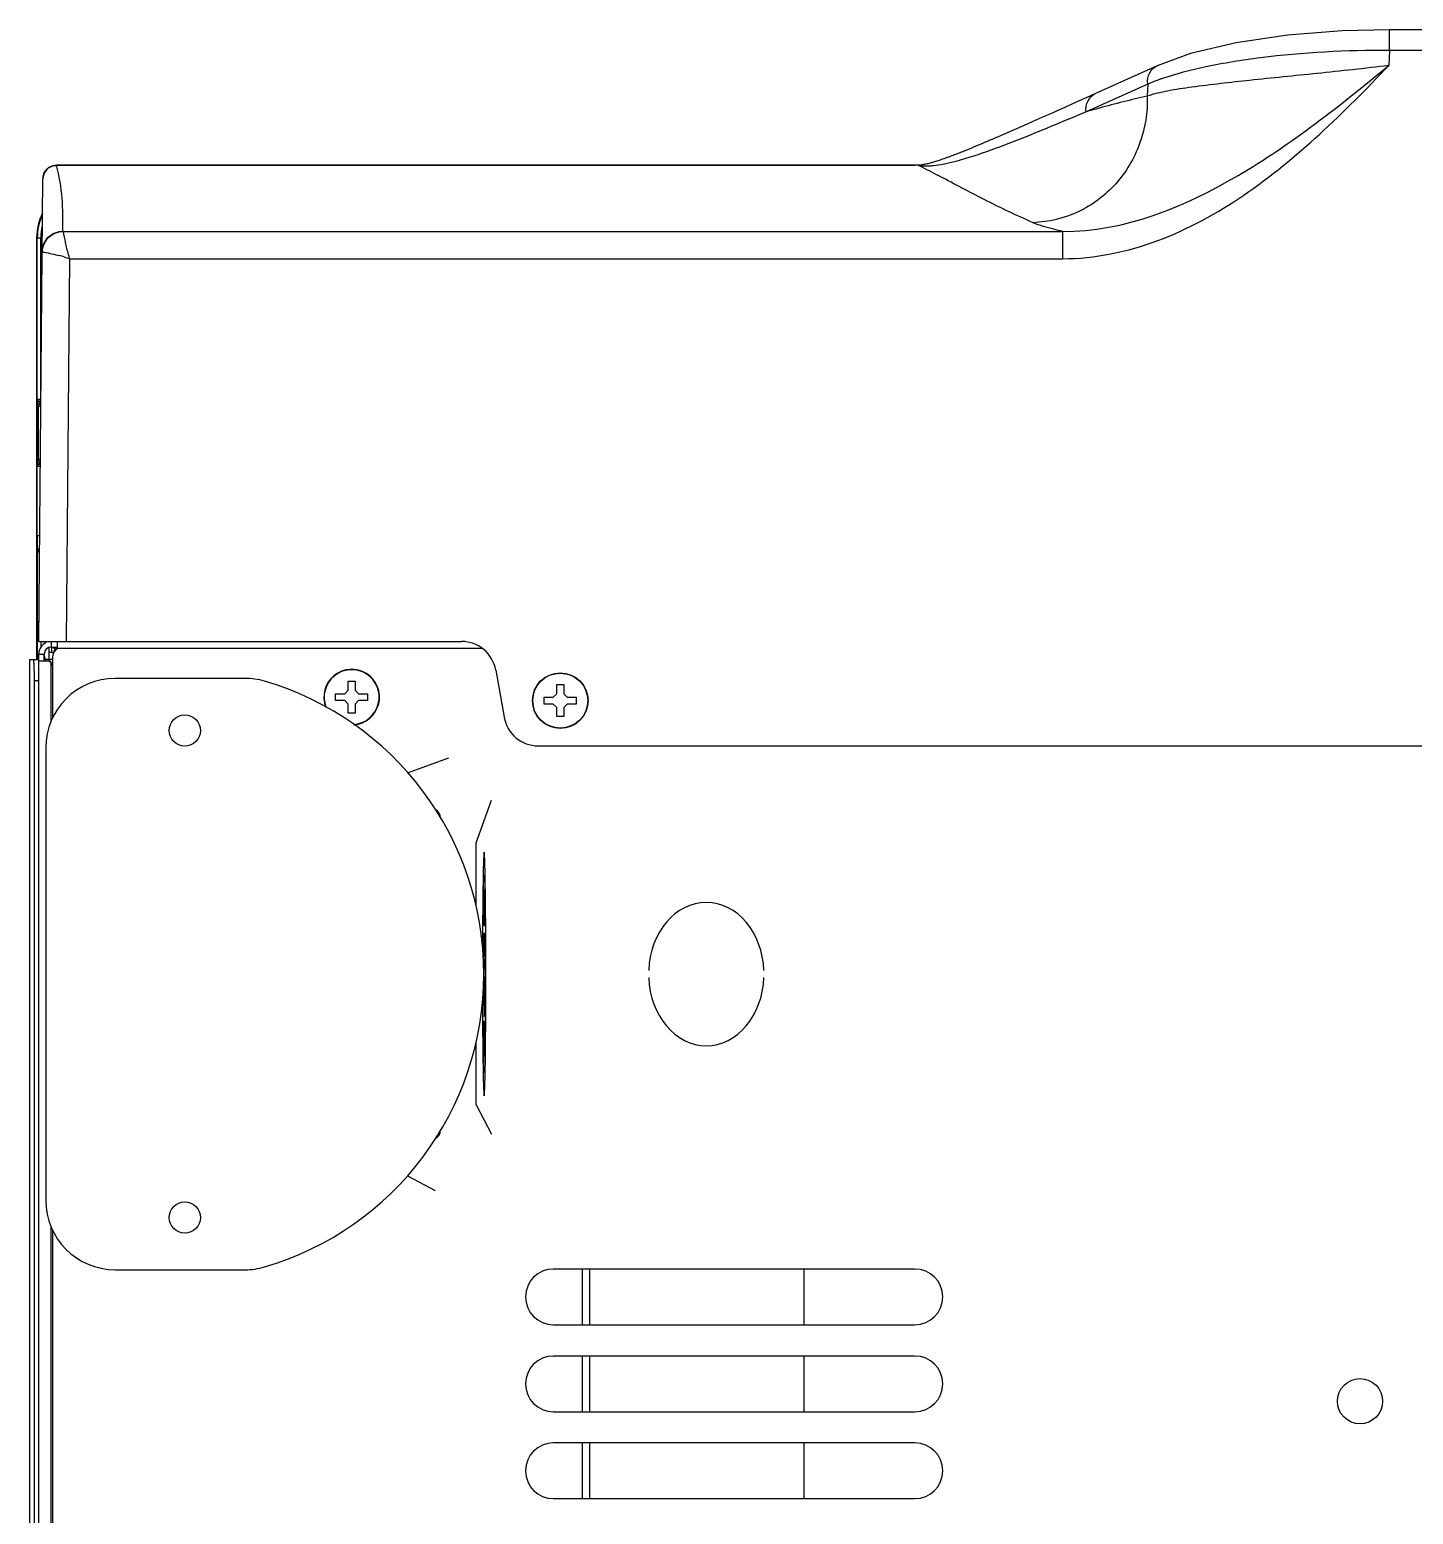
# Model space of a CAD drawing. Header units: millimetres. Extents: x -1319 to 3519, y -1539 to 2345.
# Drawn here: x 187.4 to 386.3, y 2092.8 to 2306.2 of the extents above; entities that cross this region are included whole.
import ezdxf

# ---------------------------------------------------------------- set-up
doc = ezdxf.new("R2010")
doc.units = ezdxf.units.MM
doc.header["$LTSCALE"] = 65.395
doc.layers.get('0').update_dxf_attribs({"linetype": 'CONTINUOUS'})

msp = doc.modelspace()

# ---------------------------------------------------------------- linework, layer by layer
at = {"linetype": 'Continuous'}
for p, q in [((382.88, 2303.21), (382.88, 2306.18)), ((854.44, 2306.18), (382.88, 2306.18)), ((382.88, 2303.21), (382.8, 2301.04)), ((854.44, 2303.21), (382.88, 2303.21)), ((349.49, 2301), (340.52, 2296.95)), ((348.13, 2298.37), (339.26, 2294.37)), ((348.13, 2298.37), (348.07, 2296.62)), ((339.37, 2296.44), (338.27, 2295.94)), ((340.52, 2296.95), (339.37, 2296.44)), ((334.28, 2294.15), (333.36, 2293.74)), ((335.22, 2294.58), (334.28, 2294.15)), ((336.2, 2295.01), (335.22, 2294.58)), ((337.22, 2295.47), (336.2, 2295.01)), ((338.27, 2295.94), (337.22, 2295.47)), ((339.26, 2294.37), (337.25, 2293.52)), ((329.27, 2291.94), (328.57, 2291.63)), ((330.01, 2292.26), (329.27, 2291.94)), ((330.79, 2292.61), (330.01, 2292.26)), ((331.61, 2292.97), (330.79, 2292.61)), ((332.47, 2293.35), (331.61, 2292.97)), ((333.36, 2293.74), (332.47, 2293.35)), ((324.29, 2289.79), (323.91, 2289.63)), ((324.67, 2289.95), (324.29, 2289.79)), ((325.06, 2290.11), (324.67, 2289.95)), ((325.45, 2290.28), (325.06, 2290.11)), ((325.84, 2290.45), (325.45, 2290.28)), ((326.25, 2290.62), (325.84, 2290.45)), ((326.65, 2290.8), (326.25, 2290.62)), ((327.06, 2290.98), (326.65, 2290.8)), ((327.48, 2291.16), (327.06, 2290.98)), ((327.91, 2291.34), (327.48, 2291.16)), ((328.57, 2291.63), (327.91, 2291.34)), ((322.08, 2288.87), (321.72, 2288.73)), ((322.44, 2289.02), (322.08, 2288.87)), ((322.8, 2289.17), (322.44, 2289.02)), ((323.17, 2289.32), (322.8, 2289.17)), ((323.54, 2289.47), (323.17, 2289.32)), ((323.91, 2289.63), (323.54, 2289.47)), ((191.2, 2286.68), (191.2, 2286.7)), ((314.66, 2286.7), (191.2, 2286.7)), ((314.66, 2286.68), (191.2, 2286.68)), ((314.66, 2286.68), (314.66, 2286.76)), ((314.66, 2286.76), (315.72, 2286.76)), ((315.35, 2286.58), (315.15, 2286.68)), ((315.56, 2286.73), (315.41, 2286.72)), ((315.72, 2286.76), (315.56, 2286.73)), ((188.66, 2218.24), (189.24, 2284.77)), ((318.25, 2285.09), (318.12, 2285.16)), ((192.16, 2277.19), (335.89, 2277.19)), ((335.89, 2277.19), (335.89, 2273.26)), ((188.36, 2276.24), (188.36, 2215.64)), ((188.36, 2276.24), (188.95, 2276.24)), ((188.45, 2253.07), (188.45, 2276.24)), ((188.95, 2253.08), (188.95, 2276.24)), ((192.66, 2218.24), (193.14, 2273.26)), ((193.14, 2273.26), (335.89, 2273.26)), ((188.43, 2252.98), (188.45, 2253.07)), ((188.43, 2252.98), (188.43, 2243.5)), ((188.61, 2244.39), (188.61, 2252.09)), ((188.68, 2252.74), (188.7, 2252.83)), ((188.68, 2252.74), (188.68, 2252.31)), ((188.68, 2252.74), (188.96, 2252.74)), ((188.45, 2243.4), (188.43, 2243.5)), ((188.45, 2233.42), (188.45, 2243.4)), ((188.68, 2244.17), (188.68, 2243.74)), ((188.7, 2243.65), (188.68, 2243.74)), ((188.68, 2243.74), (188.88, 2243.74)), ((188.79, 2233.42), (188.45, 2233.42)), ((188.47, 2231.18), (188.47, 2231.03)), ((188.5, 2221.09), (188.47, 2231.03)), ((188.5, 2215.64), (188.5, 2221.09)), ((188.66, 2218.24), (249.46, 2218.24)), ((189, 2217.48), (189, 2218.24)), ((190.16, 2215.64), (190.16, 2217.39)), ((190.46, 2218.24), (190.46, 2217.44)), ((190.46, 2217.44), (191.36, 2217.44)), ((190.53, 2216.64), (190.53, 2217.44)), ((191.04, 2217.12), (191.04, 2217.19)), ((191.36, 2217.24), (191.36, 2218.24)), ((252.38, 2217.24), (191.36, 2217.24)), ((187.36, 1454.44), (187.36, 2215.64)), ((187.36, 1454.44), (187.36, 2215.64)), ((187.36, 2215.64), (187.89, 2215.64)), ((187.89, 2215.64), (188.66, 2215.64)), ((188.66, 1456.04), (188.66, 2216.44)), ((188.66, 2216.44), (189.46, 2216.44)), ((188.66, 2215.44), (189.46, 2215.44)), ((189.46, 2215.44), (189.46, 2216.44)), ((189.46, 2215.44), (190.18, 2215.44)), ((190.16, 2215.64), (189.65, 2215.64)), ((190.53, 2216.64), (190.16, 2216.64)), ((190.16, 2215.44), (190.16, 2215.64)), ((190.66, 2215.64), (190.16, 2215.64)), ((190.18, 2215.44), (190.3, 2215.44)), ((190.46, 2206.78), (190.46, 2215.09)), ((190.66, 2214.74), (190.46, 2215.09)), ((190.66, 2215.97), (190.66, 2207.21)), ((218.32, 2212.94), (199.66, 2212.94)), ((254.39, 2214.11), (255.58, 2207.37)), ((188.05, 1457.44), (188.05, 2212.64)), ((188.05, 2212.64), (188.66, 2212.64)), ((232.66, 2210.74), (233.16, 2211.24)), ((233.16, 2211.24), (233.16, 2212.54)), ((233.16, 2212.54), (234.16, 2212.54)), ((234.16, 2212.54), (234.16, 2211.24)), ((234.16, 2211.24), (234.66, 2210.74)), ((263.16, 2210.74), (263.16, 2212.04)), ((263.16, 2212.04), (264.16, 2212.04)), ((264.16, 2212.04), (264.16, 2210.74)), ((231.36, 2209.74), (231.36, 2210.74)), ((231.36, 2210.74), (232.66, 2210.74)), ((232.66, 2209.74), (231.36, 2209.74)), ((233.16, 2209.24), (232.66, 2209.74)), ((233.16, 2207.94), (233.16, 2209.24)), ((234.66, 2209.74), (234.16, 2209.24)), ((234.16, 2209.24), (234.16, 2207.94)), ((234.66, 2210.74), (235.96, 2210.74)), ((235.96, 2209.74), (234.66, 2209.74)), ((235.96, 2210.74), (235.96, 2209.74)), ((261.36, 2209.24), (261.36, 2210.24)), ((261.36, 2210.24), (262.66, 2210.24)), ((262.66, 2209.24), (261.36, 2209.24)), ((262.66, 2210.24), (263.16, 2210.74)), ((263.16, 2208.74), (262.66, 2209.24)), ((263.16, 2207.44), (263.16, 2208.74)), ((264.16, 2210.74), (264.66, 2210.24)), ((264.66, 2209.24), (264.16, 2208.74)), ((264.16, 2208.74), (264.16, 2207.44)), ((264.66, 2210.24), (265.96, 2210.24)), ((265.96, 2209.24), (264.66, 2209.24)), ((265.96, 2210.24), (265.96, 2209.24)), ((234.16, 2207.94), (233.16, 2207.94)), ((264.16, 2207.44), (263.16, 2207.44)), ((189.66, 2202.94), (189.66, 2137.94)), ((260.5, 2203.24), (976.82, 2203.24)), ((241.7, 2199.38), (247.65, 2201.54)), ((251.54, 2189.29), (253.76, 2195.43)), ((251.54, 2180.18), (251.54, 2189.29)), ((252.57, 2184.62), (252.57, 2184.61)), ((252.86, 2184.58), (252.86, 2184.62)), ((252.57, 2181.11), (252.58, 2181.27)), ((252.57, 2180.93), (252.57, 2181.11)), ((252.6, 2182.28), (252.6, 2182.41)), ((252.78, 2182.41), (252.69, 2182.41)), ((252.7, 2180.93), (252.78, 2180.93)), ((252.82, 2182.42), (252.83, 2182.28)), ((252.89, 2182.41), (252.89, 2182.53)), ((252.54, 2178.76), (252.54, 2178.9)), ((252.54, 2178.56), (252.54, 2178.76)), ((252.78, 2178.9), (252.7, 2178.9)), ((252.49, 2177.42), (252.49, 2177.34)), ((252.69, 2177.42), (252.78, 2177.42)), ((252.51, 2175.01), (252.52, 2175.41)), ((252.51, 2174.93), (252.51, 2175.01)), ((252.52, 2175.77), (252.52, 2176.28)), ((252.52, 2175.51), (252.52, 2175.77)), ((252.52, 2175.41), (252.52, 2175.51)), ((252.62, 2175.77), (252.62, 2175.51)), ((252.73, 2174.93), (252.63, 2172.38)), ((252.78, 2176.27), (252.64, 2176.27)), ((252.64, 2175.01), (252.73, 2175.01)), ((252.69, 2172.54), (252.8, 2175.09)), ((252.8, 2175.47), (252.8, 2175.77)), ((252.78, 2172.47), (252.69, 2172.47)), ((252.64, 2171.2), (252.78, 2171.2)), ((252.8, 2171.71), (252.8, 2171.96)), ((252.92, 2171.32), (252.92, 2171.2)), ((252.48, 2164.32), (252.49, 2163.67)), ((252.53, 2163.67), (252.52, 2164.32)), ((252.53, 2163.42), (252.53, 2163.67)), ((252.54, 2162.34), (252.54, 2162.36)), ((252.54, 2162.22), (252.54, 2162.34)), ((252.54, 2162.01), (252.54, 2162.22)), ((252.63, 2162.23), (252.67, 2161.16)), ((252.71, 2162.36), (252.67, 2163.42)), ((252.75, 2163.42), (252.71, 2162.36)), ((252.76, 2161.16), (252.79, 2162.23)), ((251.54, 2151.62), (251.54, 2160.69)), ((252.56, 2161.1), (252.55, 2161.15)), ((252.57, 2159.92), (252.57, 2160.04)), ((252.57, 2159.9), (252.57, 2159.92)), ((252.58, 2159.7), (252.57, 2159.9)), ((252.67, 2161.1), (252.63, 2160.04)), ((252.67, 2158.84), (252.71, 2159.91)), ((252.71, 2159.91), (252.75, 2158.84)), ((252.79, 2160.04), (252.76, 2161.1)), ((252.6, 2158.54), (252.6, 2158.59)), ((252.83, 2158.59), (252.83, 2158.54)), ((252.86, 2156.25), (252.86, 2156.52)), ((251.54, 2151.62), (253.76, 2147.44)), ((241.67, 2141.46), (245.66, 2139.34)), ((190.46, 1591.78), (190.46, 2134.1)), ((190.66, 2133.67), (190.66, 1592.21)), ((199.66, 2127.94), (218.32, 2127.94)), ((314.66, 2128.04), (262.66, 2128.04)), ((266.86, 2120.04), (266.86, 2128.04)), ((267.86, 2128.04), (267.86, 2120.04)), ((298.66, 2128.04), (298.66, 2120.04)), ((262.66, 2120.04), (314.66, 2120.04)), ((314.66, 2115.54), (262.66, 2115.54)), ((266.86, 2107.54), (266.86, 2115.54)), ((267.86, 2115.54), (267.86, 2107.54)), ((298.66, 2115.54), (298.66, 2107.54)), ((262.66, 2107.54), (314.66, 2107.54)), ((314.66, 2103.04), (262.66, 2103.04)), ((266.86, 2095.04), (266.86, 2103.04)), ((267.86, 2103.04), (267.86, 2095.04)), ((298.66, 2103.04), (298.66, 2095.04)), ((262.66, 2095.04), (314.66, 2095.04))]:
    msp.add_line(p, q, dxfattribs=at)
for points in [[(382.88, 2306.18), (376.11, 2306.02), (368.22, 2305.4), (360.86, 2304.31), (354.29, 2302.75), (349.48, 2301)], [(321.72, 2288.73), (321.37, 2288.59), (321.19, 2288.52), (321.01, 2288.45), (320.84, 2288.38), (320.67, 2288.31), (320.49, 2288.25), (320.32, 2288.18), (320.15, 2288.12), (319.98, 2288.05), (319.81, 2287.99), (319.64, 2287.92), (319.47, 2287.86), (319.3, 2287.8), (319.13, 2287.74), (318.96, 2287.68), (318.79, 2287.62), (318.62, 2287.56), (318.46, 2287.5), (318.29, 2287.45), (318.13, 2287.39), (317.96, 2287.34), (317.8, 2287.28), (317.63, 2287.23), (317.47, 2287.18), (317.31, 2287.13), (317.15, 2287.09)], [(191.2, 2286.7), (190.67, 2286.63), (189.93, 2286.24), (189.43, 2285.58), (189.24, 2284.77)], [(316.67, 2286.96), (316.51, 2286.92), (316.35, 2286.88), (316.19, 2286.84), (316.03, 2286.81), (315.88, 2286.78), (315.72, 2286.76)], [(317.15, 2287.09), (316.99, 2287.04), (316.83, 2287), (316.67, 2286.96)]]:
    msp.add_lwpolyline(points, dxfattribs=at)
for centre, radius in [((263.66, 2209.74), 4), ((263.66, 2209.74), 3.95), ((209.66, 2205.44), 2.25), ((209.66, 2135.44), 2.25), ((378.66, 2109.04), 3.25)]:
    msp.add_circle(centre, radius, dxfattribs=at)
for centre, radius, start, end in [((362.34, 2263.35), 37.8, 108.9337, 109.1458), ((389.78, 2118.21), 183.26, 105.3782, 106.0045), ((191.18, 2284.73), 1.94, 156.19, 173.9649), ((191.19, 2284.72), 1.96, 133.6604, 139.6682), ((191.21, 2284.69), 1.99, 115.3417, 133.5833), ((191.2, 2284.71), 1.96, 111.3228, 115.2976), ((314.54, 2284.34), 2.42, 74.6913, 75.466), ((224.94, 2107), 201.05, 62.3894, 63.2777), ((191.13, 2284.73), 1.89, 173.9917, 179.4854), ((196.36, 2276.24), 8, 153.6735, 180), ((196.36, 2276.24), 7.91, 155.1574, 180), ((196.36, 2276.24), 7.41, 166.117, 180), ((233.42, 2285.22), 42.04, 191.0188, 193.2791), ((184.03, 2245.05), 29.65, 73.758, 75.1213), ((188.7, 2253.07), 0.25, 180.0197, 270.0131), ((188.7, 2243.4), 0.25, 89.9869, 179.9803), ((190.46, 2216.44), 1.8, 114.0021, 180), ((190.46, 2216.44), 1, 90, 180), ((192.16, 2215.97), 1.5, 122.231, 180), ((191.76, 2216.44), 1, 113.6531, 174.8601), ((189.86, 2215.55), 2.02, 52.9935, 54.2998), ((249.46, 2213.24), 5, 10, 90), ((247.48, 2261.72), 73.66, 218.9326, 219.2798), ((265.03, 2248.98), 81.91, 204.1704, 204.4363), ((218.32, 2202.94), 10, 73.6631, 90), ((233.66, 2210.24), 4, 274.7796, 200.7871), ((233.66, 2210.24), 3.95, 273.8492, 201.7289), ((208.79, 2170.44), 43.87, 286.3369, 73.6631), ((260.5, 2208.24), 5, 190, 270), ((245.16, 2192.93), 1.25, 0.0014, 61.8703), ((587.73, 2178.19), 335.22, 178.9024, 179.2783), ((-114.07, 2177.69), 366.99, 0.7561, 1.0765), ((976.58, 2173.38), 724.1, 179.40242, 179.56308), ((805.66, 2175.19), 553.17, 179.2518, 179.4052), ((664.08, 2174.42), 411.56, 179.0941, 179.3769), ((459.01, 2177.71), 206.47, 178.7311, 179.0137), ((50.57, 2177.78), 202.3, 0.8938, 1.2772), ((-131.12, 2174.79), 384.02, 0.6132, 0.9163), ((-324.28, 2174.9), 577.22, 0.59822, 0.74518), ((-300.31, 2172.86), 553.22, 0.4726, 0.626), ((1129.2, 2170.64), 876.69, 179.71973, 179.84303), ((-573.26, 2170.82), 826.18, 0.11425, 0.37838), ((-647.82, 2170.43), 900.74, 359.56982, 0.04896), ((165.67, 2167.18), 87.13, 359.1478, 0.8485), ((1390.46, 2170.18), 1137.99, 180.14861, 180.29479), ((1119.02, 2170.2), 866.52, 180.15692, 180.29051), ((1036.28, 2168.16), 783.81, 180.32816, 180.69929), ((598.3, 2165.51), 345.77, 180.7314, 180.9078), ((481.57, 2163.6), 229.02, 180.9771, 181.131), ((648.89, 2163.63), 396.39, 180.7281, 181.0661), ((447.88, 2162.93), 195.33, 181.1308, 181.2734), ((-115.39, 2163.17), 368.32, 358.9653, 359.2867), ((245.16, 2147.94), 1.25, 298.13, 359.9987), ((218.32, 2137.94), 10, 270, 286.3369), ((262.66, 2124.04), 4, 90, 270), ((314.66, 2124.04), 4, 270, 90), ((262.66, 2111.54), 4, 90, 270), ((314.66, 2111.54), 4, 270, 90), ((262.66, 2099.04), 4, 90, 270), ((314.66, 2099.04), 4, 270, 90)]:
    msp.add_arc(centre, radius, start, end, dxfattribs=at)
for centre, major_axis, ratio, start_param, end_param in [((189.06, 2252.09), (0, 0.45), 0.999848, 0.230428, 1.570796), ((189.06, 2244.39), (0, 0.45), 0.999848, 1.570796, 2.740549), ((199.66, 2202.94), (-10, 0), 0.999848, -1.570796, 0), ((252.74, 2179.91), (0, 3.38), 0.034921, 1.159279, 1.982313), ((252.69, 2180.5), (0, 1.9), 0.034921, 6.283185, 7.442465), ((252.7, 2180.08), (0, 0.846), 0.034921, 0, 1.437065), ((252.78, 2181.67), (0, 0.74), 0.034921, 3.141593, 6.283185), ((252.75, 2179.91), (0, 2.11), 0.034921, 1.437065, 1.704531), ((252.7, 2179.74), (0, 0.846), 0.034921, -4.57865, -3.141593), ((252.78, 2178.16), (0, 0.74), 0.034921, 3.141593, 6.283185), ((284.66, 2170.44), (0, 10.3), 0.805825, -1.522243, 1.522243), ((252.69, 2179.32), (0, 1.9), 0.034921, -4.300872, -3.141593), ((252.64, 2175.77), (0, 0.508), 0.034921, 0.000005, 1.570796), ((252.64, 2175.51), (0, 0.508), 0.034921, 1.570796, 3.141593), ((252.73, 2174.96), (0, 0.0423), 0.034921, -2.426008, 0), ((252.78, 2175.77), (0, 0.508), 0.034921, -1.570796, 0), ((252.78, 2175.47), (0, 0.508), 0.034921, -2.426008, -1.570796), ((252.69, 2172.51), (0, 0.0423), 0.034921, 0.715566, 3.141593), ((252.78, 2171.96), (0, 0.508), 0.034921, -1.570796, 0), ((252.78, 2171.71), (0, 0.508), 0.034921, -3.141593, -1.570796), ((284.66, 2170.44), (0, 10.3), 0.805825, 1.61935, 4.663836), ((252.65, 2162.82), (0, 0.846), 0.034921, 5.497787, 8.63938), ((252.71, 2162.39), (0, 0.0423), 0.034921, -3.141592, -2.356218), ((252.77, 2162.82), (0, 0.846), 0.034921, 3.926991, 7.068583), ((252.65, 2159.44), (0, 0.846), 0.034921, 0.785408, 3.926991), ((252.67, 2161.13), (0, 0.0423), 0.034921, -2.356194, -0.785398), ((252.71, 2159.88), (0, 0.0423), 0.034921, -0.785398, 0), ((252.76, 2161.13), (0, 0.0423), 0.034921, 0.785398, 2.356194), ((252.77, 2159.44), (0, 0.846), 0.034921, 2.356194, 5.497792), ((199.66, 2137.94), (-10, 0), 0.999848, 0, 1.570796)]:
    msp.add_ellipse(centre, major_axis=major_axis, ratio=ratio, start_param=start_param, end_param=end_param, dxfattribs=at)
msp.add_ellipse((252.71, 2167.18), major_axis=(0, 1.37), ratio=0.034921, dxfattribs=at)
for points, knots in [([(382.88, 2303.21), (376.69, 2303.22), (367.82, 2302.77), (356.9, 2301.03), (352.16, 2299.82), (350.08, 2299.11)], [0, 0, 0, 0, 0.559406, 0.800597, 1, 1, 1, 1]), ([(335.89, 2277.19), (344.72, 2277.1), (357.82, 2282.54), (372.35, 2292.56), (379.36, 2298.18), (382.8, 2301.04)], [0, 0, 0, 0, 0.496648, 0.748113, 1, 1, 1, 1]), ([(335.89, 2273.26), (340.54, 2273.26), (349.89, 2275.24), (362.21, 2282.06), (373.03, 2291.01), (379.58, 2297.66), (382.8, 2301.04)], [0, 0, 0, 0, 0.249459, 0.499475, 0.749689, 1, 1, 1, 1]), ([(382.8, 2301.04), (379.36, 2300.61), (372.69, 2299.89), (363.23, 2298.96), (356.07, 2298.16), (351.15, 2297.43), (349.02, 2296.94), (348.07, 2296.62)], [0, 0, 0, 0, 0.297017, 0.57434, 0.813478, 0.913831, 1, 1, 1, 1]), ([(348.13, 2298.37), (348.08, 2298.91), (348.24, 2300), (349.03, 2300.8), (349.48, 2301)], [0, 0, 0, 0, 0.523811, 1, 1, 1, 1]), ([(349.95, 2299.06), (349.79, 2299.01), (349.18, 2298.79), (348.57, 2298.56), (348.13, 2298.37)], [0, 0, 0, 0, 0.259994, 1, 1, 1, 1]), ([(348.07, 2296.62), (348.13, 2294.32), (347.4, 2289.7), (343.85, 2283.72), (338.34, 2279.61), (333.88, 2278.53), (331.66, 2278.44)], [0, 0, 0, 0, 0.255361, 0.506088, 0.753262, 1, 1, 1, 1]), ([(339.26, 2294.37), (339.21, 2294.91), (339.37, 2295.99), (340.16, 2296.79), (340.61, 2297)], [0, 0, 0, 0, 0.523837, 1, 1, 1, 1]), ([(337.25, 2293.52), (335.62, 2292.84), (332.35, 2291.48), (327.43, 2289.52), (322.49, 2287.75), (319.1, 2286.8), (317.39, 2286.61)], [0, 0, 0, 0, 0.251577, 0.503324, 0.754406, 1, 1, 1, 1]), ([(192.15, 2277.21), (192.15, 2278.79), (192.14, 2281.97), (191.64, 2285.14), (191.2, 2286.68)], [0, 0, 0, 0, 0.496509, 1, 1, 1, 1]), ([(316.63, 2286.55), (316.5, 2286.55), (316.02, 2286.54), (315.52, 2286.58), (315.18, 2286.67)], [0, 0, 0, 0, 0.267528, 1, 1, 1, 1]), ([(331.66, 2278.44), (329.28, 2279.46), (324.77, 2281.62), (320.38, 2283.98), (318.25, 2285.09)], [0, 0, 0, 0, 0.518975, 1, 1, 1, 1]), ([(189.15, 2274.26), (189.16, 2275.02), (189.81, 2276.59), (191.39, 2277.21), (192.15, 2277.21)], [0, 0, 0, 0, 0.498422, 1, 1, 1, 1]), ([(189.19, 2274.25), (189.21, 2275), (189.86, 2276.54), (191.41, 2277.18), (192.16, 2277.19)], [0, 0, 0, 0, 0.500168, 1, 1, 1, 1]), ([(192.16, 2277.19), (192.15, 2277.19), (192.15, 2277.2), (192.15, 2277.2), (192.15, 2277.21)], [0, 0, 0, 0, 0.538312, 1, 1, 1, 1]), ([(335.89, 2277.19), (335.46, 2277.28), (334.03, 2277.62), (332.61, 2278.03), (331.66, 2278.44)], [0, 0, 0, 0, 0.293928, 1, 1, 1, 1]), ([(193.14, 2273.26), (193.07, 2273.46), (192.84, 2274.22), (192.64, 2275), (192.51, 2275.57)], [0, 0, 0, 0, 0.265131, 1, 1, 1, 1]), ([(189.15, 2274.26), (189.15, 2274.26), (189.17, 2274.25), (189.18, 2274.25), (189.19, 2274.25)], [0, 0, 0, 0, 0.288604, 1, 1, 1, 1]), ([(189.19, 2274.25), (189.28, 2274.23), (190.11, 2274.08), (190.92, 2273.89), (191.64, 2273.7)], [0, 0, 0, 0, 0.113807, 1, 1, 1, 1]), ([(188.45, 2253.07), (188.45, 2253.08), (188.47, 2253.07), (188.5, 2253.08), (188.54, 2253.08), (188.6, 2253.08), (188.68, 2253.08), (188.8, 2253.08), (188.89, 2253.08), (188.95, 2253.08)], [0, 0, 0, 0, 0.02092, 0.078787, 0.171581, 0.295845, 0.446929, 0.61906, 1, 1, 1, 1]), ([(188.45, 2252.89), (188.46, 2252.85), (188.53, 2252.77), (188.63, 2252.74), (188.68, 2252.74)], [0, 0, 0, 0, 0.452936, 1, 1, 1, 1]), ([(188.96, 2252.49), (188.86, 2252.47), (188.68, 2252.36), (188.61, 2252.15), (188.61, 2252.05)], [0, 0, 0, 0, 0.500246, 1, 1, 1, 1]), ([(188.61, 2252.05), (188.61, 2252.05), (188.62, 2252.05), (188.63, 2252.05), (188.65, 2252.05), (188.66, 2252.05)], [0, 0, 0, 0, 0.064702, 0.253542, 1, 1, 1, 1]), ([(188.66, 2252.05), (188.68, 2252.05), (188.77, 2252.05), (188.87, 2252.05), (188.95, 2252.05)], [0, 0, 0, 0, 0.171387, 1, 1, 1, 1]), ([(188.7, 2252.83), (188.7, 2252.83), (188.71, 2252.83), (188.72, 2252.83), (188.75, 2252.83), (188.79, 2252.83), (188.86, 2252.83), (188.92, 2252.83), (188.95, 2252.83)], [0, 0, 0, 0, 0.021686, 0.079724, 0.172508, 0.296664, 0.619504, 1, 1, 1, 1]), ([(188.68, 2243.74), (188.61, 2243.74), (188.48, 2243.68), (188.43, 2243.55), (188.43, 2243.5)], [0, 0, 0, 0, 0.555012, 1, 1, 1, 1]), ([(188.88, 2243.39), (188.82, 2243.39), (188.72, 2243.39), (188.6, 2243.39), (188.53, 2243.4), (188.49, 2243.4), (188.47, 2243.4), (188.45, 2243.4), (188.45, 2243.4)], [0, 0, 0, 0, 0.390244, 0.711336, 0.833011, 0.923365, 0.97956, 1, 1, 1, 1]), ([(188.88, 2244.43), (188.84, 2244.43), (188.78, 2244.43), (188.7, 2244.42), (188.65, 2244.42), (188.63, 2244.42), (188.62, 2244.42), (188.61, 2244.42), (188.61, 2244.42)], [0, 0, 0, 0, 0.425467, 0.740541, 0.853113, 0.934205, 0.983281, 1, 1, 1, 1]), ([(188.88, 2244.01), (188.8, 2244.04), (188.66, 2244.16), (188.61, 2244.33), (188.61, 2244.42)], [0, 0, 0, 0, 0.500064, 1, 1, 1, 1]), ([(188.45, 2233.42), (188.45, 2232.94), (188.45, 2232.3), (188.46, 2231.55), (188.46, 2231.28), (188.47, 2231.18)], [0, 0, 0, 0, 0.633025, 0.868935, 1, 1, 1, 1]), ([(188.77, 2231.63), (188.68, 2231.6), (188.53, 2231.47), (188.47, 2231.28), (188.47, 2231.18)], [0, 0, 0, 0, 0.502491, 1, 1, 1, 1]), ([(188.77, 2231.48), (188.68, 2231.44), (188.53, 2231.32), (188.47, 2231.13), (188.47, 2231.03)], [0, 0, 0, 0, 0.502089, 1, 1, 1, 1]), ([(188.47, 2231.03), (188.47, 2231.07), (188.6, 2231.13), (188.7, 2231.14), (188.77, 2231.15)], [0, 0, 0, 0, 0.326492, 1, 1, 1, 1]), ([(188.5, 2221.09), (188.5, 2221.09), (188.51, 2221.1), (188.57, 2221.12), (188.63, 2221.13), (188.68, 2221.13)], [0, 0, 0, 0, 0.098505, 0.297015, 1, 1, 1, 1]), ([(190.53, 2217.44), (190.61, 2217.44), (190.79, 2217.36), (190.95, 2217.25), (191.04, 2217.19)], [0, 0, 0, 0, 0.410815, 1, 1, 1, 1]), ([(188.05, 2212.64), (188.05, 2212.83), (188.05, 2213.22), (188.04, 2213.77), (188.02, 2214.28), (188.01, 2214.73), (187.99, 2215.06), (187.97, 2215.27), (187.95, 2215.4), (187.94, 2215.5), (187.93, 2215.57), (187.91, 2215.61), (187.9, 2215.64), (187.89, 2215.64)], [0, 0, 0, 0, 0.194143, 0.380847, 0.552959, 0.703897, 0.827906, 0.878303, 0.920312, 0.953562, 0.977803, 0.992998, 1, 1, 1, 1]), ([(189.75, 2215.44), (189.66, 2215.6), (189.52, 2215.92), (189.46, 2216.27), (189.46, 2216.44)], [0, 0, 0, 0, 0.518657, 1, 1, 1, 1]), ([(190.78, 2216.59), (190.76, 2216.6), (190.67, 2216.62), (190.59, 2216.64), (190.53, 2216.64)], [0, 0, 0, 0, 0.273334, 1, 1, 1, 1]), ([(252.71, 2187.94), (252.71, 2187.94), (252.7, 2187.93), (252.7, 2187.9), (252.69, 2187.83), (252.68, 2187.73), (252.67, 2187.6), (252.65, 2187.44), (252.64, 2187.18), (252.62, 2186.81), (252.61, 2186.32), (252.59, 2185.78), (252.58, 2185.21), (252.57, 2184.82), (252.57, 2184.62)], [0, 0, 0, 0, 0.002554, 0.00811, 0.028405, 0.059717, 0.100469, 0.149326, 0.205245, 0.33526, 0.484784, 0.648269, 0.821055, 1, 1, 1, 1]), ([(252.76, 2187.62), (252.75, 2187.67), (252.75, 2187.74), (252.74, 2187.84), (252.73, 2187.9), (252.72, 2187.94), (252.71, 2187.94)], [0, 0, 0, 0, 0.406841, 0.718914, 0.920876, 1, 1, 1, 1]), ([(252.86, 2184.62), (252.84, 2185.2), (252.82, 2186.2), (252.79, 2187.2), (252.76, 2187.62)], [0, 0, 0, 0, 0.574407, 1, 1, 1, 1]), ([(252.6, 2182.41), (252.61, 2182.77), (252.63, 2183.4), (252.65, 2184.03), (252.67, 2184.3)], [0, 0, 0, 0, 0.565272, 1, 1, 1, 1]), ([(252.67, 2184.3), (252.67, 2184.35), (252.68, 2184.42), (252.69, 2184.53), (252.7, 2184.58), (252.7, 2184.62), (252.71, 2184.62)], [0, 0, 0, 0, 0.41614, 0.728903, 0.925209, 1, 1, 1, 1]), ([(252.71, 2184.62), (252.72, 2184.62), (252.72, 2184.59), (252.73, 2184.56), (252.74, 2184.5), (252.75, 2184.42), (252.76, 2184.31), (252.77, 2184.15), (252.78, 2183.9), (252.79, 2183.57), (252.8, 2183.21), (252.81, 2182.82), (252.82, 2182.55), (252.82, 2182.42)], [0, 0, 0, 0, 0.007007, 0.02446, 0.05243, 0.090247, 0.136945, 0.191401, 0.320117, 0.470109, 0.635991, 0.813506, 1, 1, 1, 1]), ([(252.89, 2158.59), (252.94, 2162.3), (252.97, 2169.75), (252.95, 2177.2), (252.91, 2180.93)], [0, 0, 0, 0, 0.498361, 1, 1, 1, 1]), ([(252.75, 2169.72), (252.75, 2169.77), (252.74, 2169.84), (252.74, 2169.95), (252.72, 2170), (252.72, 2170.04), (252.71, 2170.04)], [0, 0, 0, 0, 0.422215, 0.733072, 0.926639, 1, 1, 1, 1]), ([(252.79, 2168.47), (252.79, 2168.59), (252.78, 2169.01), (252.77, 2169.43), (252.75, 2169.72)], [0, 0, 0, 0, 0.297247, 1, 1, 1, 1]), ([(252.71, 2164.33), (252.72, 2164.33), (252.72, 2164.37), (252.74, 2164.41), (252.74, 2164.52), (252.75, 2164.59), (252.75, 2164.64)], [0, 0, 0, 0, 0.073362, 0.266931, 0.577789, 1, 1, 1, 1]), ([(252.75, 2164.64), (252.76, 2164.72), (252.78, 2165.13), (252.78, 2165.55), (252.79, 2165.88)], [0, 0, 0, 0, 0.194746, 1, 1, 1, 1]), ([(252.9, 2163.67), (252.89, 2163.23), (252.88, 2161.53), (252.86, 2159.84), (252.83, 2158.59)], [0, 0, 0, 0, 0.260706, 1, 1, 1, 1]), ([(252.67, 2156.57), (252.65, 2156.85), (252.62, 2157.51), (252.61, 2158.17), (252.6, 2158.54)], [0, 0, 0, 0, 0.429454, 1, 1, 1, 1]), ([(252.83, 2158.54), (252.82, 2158.4), (252.82, 2158.12), (252.81, 2157.72), (252.79, 2157.34), (252.78, 2157.01), (252.77, 2156.75), (252.76, 2156.58), (252.75, 2156.47), (252.74, 2156.39), (252.73, 2156.32), (252.72, 2156.28), (252.72, 2156.26), (252.71, 2156.26)], [0, 0, 0, 0, 0.186562, 0.364444, 0.529977, 0.678688, 0.805728, 0.859645, 0.906265, 0.944674, 0.973811, 0.992501, 1, 1, 1, 1]), ([(252.57, 2156.25), (252.57, 2156.06), (252.58, 2155.67), (252.59, 2155.1), (252.61, 2154.56), (252.63, 2154.07), (252.64, 2153.69), (252.65, 2153.43), (252.66, 2153.27), (252.68, 2153.14), (252.69, 2153.03), (252.7, 2152.98), (252.7, 2152.94), (252.71, 2152.94)], [0, 0, 0, 0, 0.178798, 0.350524, 0.513324, 0.6636, 0.795625, 0.852565, 0.902088, 0.942924, 0.973487, 0.99263, 1, 1, 1, 1]), ([(252.71, 2156.26), (252.71, 2156.26), (252.7, 2156.27), (252.7, 2156.29), (252.69, 2156.36), (252.68, 2156.45), (252.67, 2156.53), (252.67, 2156.57)], [0, 0, 0, 0, 0.025173, 0.080384, 0.282291, 0.593979, 1, 1, 1, 1]), ([(252.76, 2153.26), (252.79, 2153.68), (252.82, 2154.68), (252.84, 2155.68), (252.86, 2156.25)], [0, 0, 0, 0, 0.43077, 1, 1, 1, 1]), ([(252.71, 2152.94), (252.72, 2152.94), (252.73, 2152.98), (252.74, 2153.03), (252.75, 2153.13), (252.76, 2153.21), (252.76, 2153.26)], [0, 0, 0, 0, 0.075297, 0.270753, 0.582876, 1, 1, 1, 1])]:
    msp.add_open_spline(points, degree=3, knots=knots, dxfattribs=at)
for points in [[(348.07, 2296.62), (345.76, 2296.11), (343.46, 2295.54), (341.18, 2294.91)], [(189.41, 2285.51), (189.48, 2285.68), (189.58, 2285.84), (189.7, 2285.98)], [(190.49, 2286.54), (190.71, 2286.63), (190.96, 2286.68), (191.2, 2286.68)], [(315.15, 2286.68), (315.19, 2286.69), (315.24, 2286.7), (315.28, 2286.7)], [(315.28, 2286.7), (315.32, 2286.71), (315.37, 2286.71), (315.41, 2286.72)], [(317.39, 2286.61), (317.14, 2286.58), (316.89, 2286.56), (316.63, 2286.55)], [(192.32, 2273.51), (192.59, 2273.43), (192.87, 2273.35), (193.14, 2273.26)], [(188.43, 2252.98), (188.43, 2252.95), (188.43, 2252.92), (188.45, 2252.89)], [(252.5, 2178.9), (252.49, 2178.4), (252.49, 2177.91), (252.49, 2177.42)], [(252.49, 2177.34), (252.49, 2176.99), (252.48, 2176.63), (252.48, 2176.28)], [(252.52, 2176.28), (252.52, 2176.66), (252.53, 2177.04), (252.53, 2177.42)], [(252.53, 2177.42), (252.53, 2177.8), (252.54, 2178.18), (252.54, 2178.56)], [(252.89, 2177.42), (252.9, 2177.04), (252.9, 2176.66), (252.9, 2176.28)], [(252.48, 2175.01), (252.47, 2174.55), (252.47, 2174.1), (252.47, 2173.64)], [(252.48, 2176.28), (252.48, 2175.85), (252.48, 2175.43), (252.48, 2175.01)], [(252.92, 2172.47), (252.92, 2172.09), (252.92, 2171.7), (252.92, 2171.32)], [(252.52, 2164.32), (252.52, 2164.82), (252.52, 2165.31), (252.52, 2165.8)], [(252.54, 2162.36), (252.54, 2162.71), (252.53, 2163.07), (252.53, 2163.42)], [(252.55, 2161.15), (252.55, 2161.44), (252.55, 2161.72), (252.54, 2162.01)]]:
    msp.add_open_spline(points, degree=3, dxfattribs=at)

doc.saveas('drawing.dxf')
